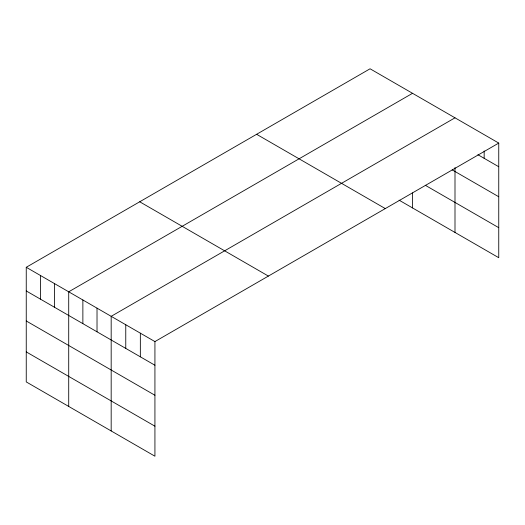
<?xml version="1.0" encoding="UTF-8"?>
<svg xmlns="http://www.w3.org/2000/svg" width="525" height="525" viewBox="0 0 525 525"><rect width="100%" height="100%" fill="white"/><g stroke="black" fill="none" stroke-linecap="round" stroke-linejoin="round"><path stroke-width="0.79" d="M26.25 267.291L154.928 341.585L154.928 456.212L26.25 381.918L26.25 267.291L370.072 68.788L498.75 143.082L498.75 257.709L399.092 200.169M412.538 93.306L68.716 291.808L68.716 406.435M454.998 117.823L111.175 316.326L111.175 430.953M154.928 341.585L498.75 143.082M477.914 154.711L498.75 166.74M452.169 169.864L498.75 196.757M425.276 185.266L498.75 227.686M256.613 134.295L385.291 208.589M139.709 201.784L268.387 276.078M26.25 290.948L154.928 365.242M26.25 320.972L154.928 395.259M26.25 351.901L154.928 426.188M484.168 150.977L484.168 158.32M454.998 167.547L454.998 232.45M412.538 192.924L412.538 207.933M140.346 333.165L140.346 356.823M125.764 324.745L125.764 348.403M97.02 308.155L97.02 331.813M82.871 299.978L82.871 323.636M54.561 283.638L54.561 307.296M40.405 275.467L40.405 299.125"/></g></svg>
